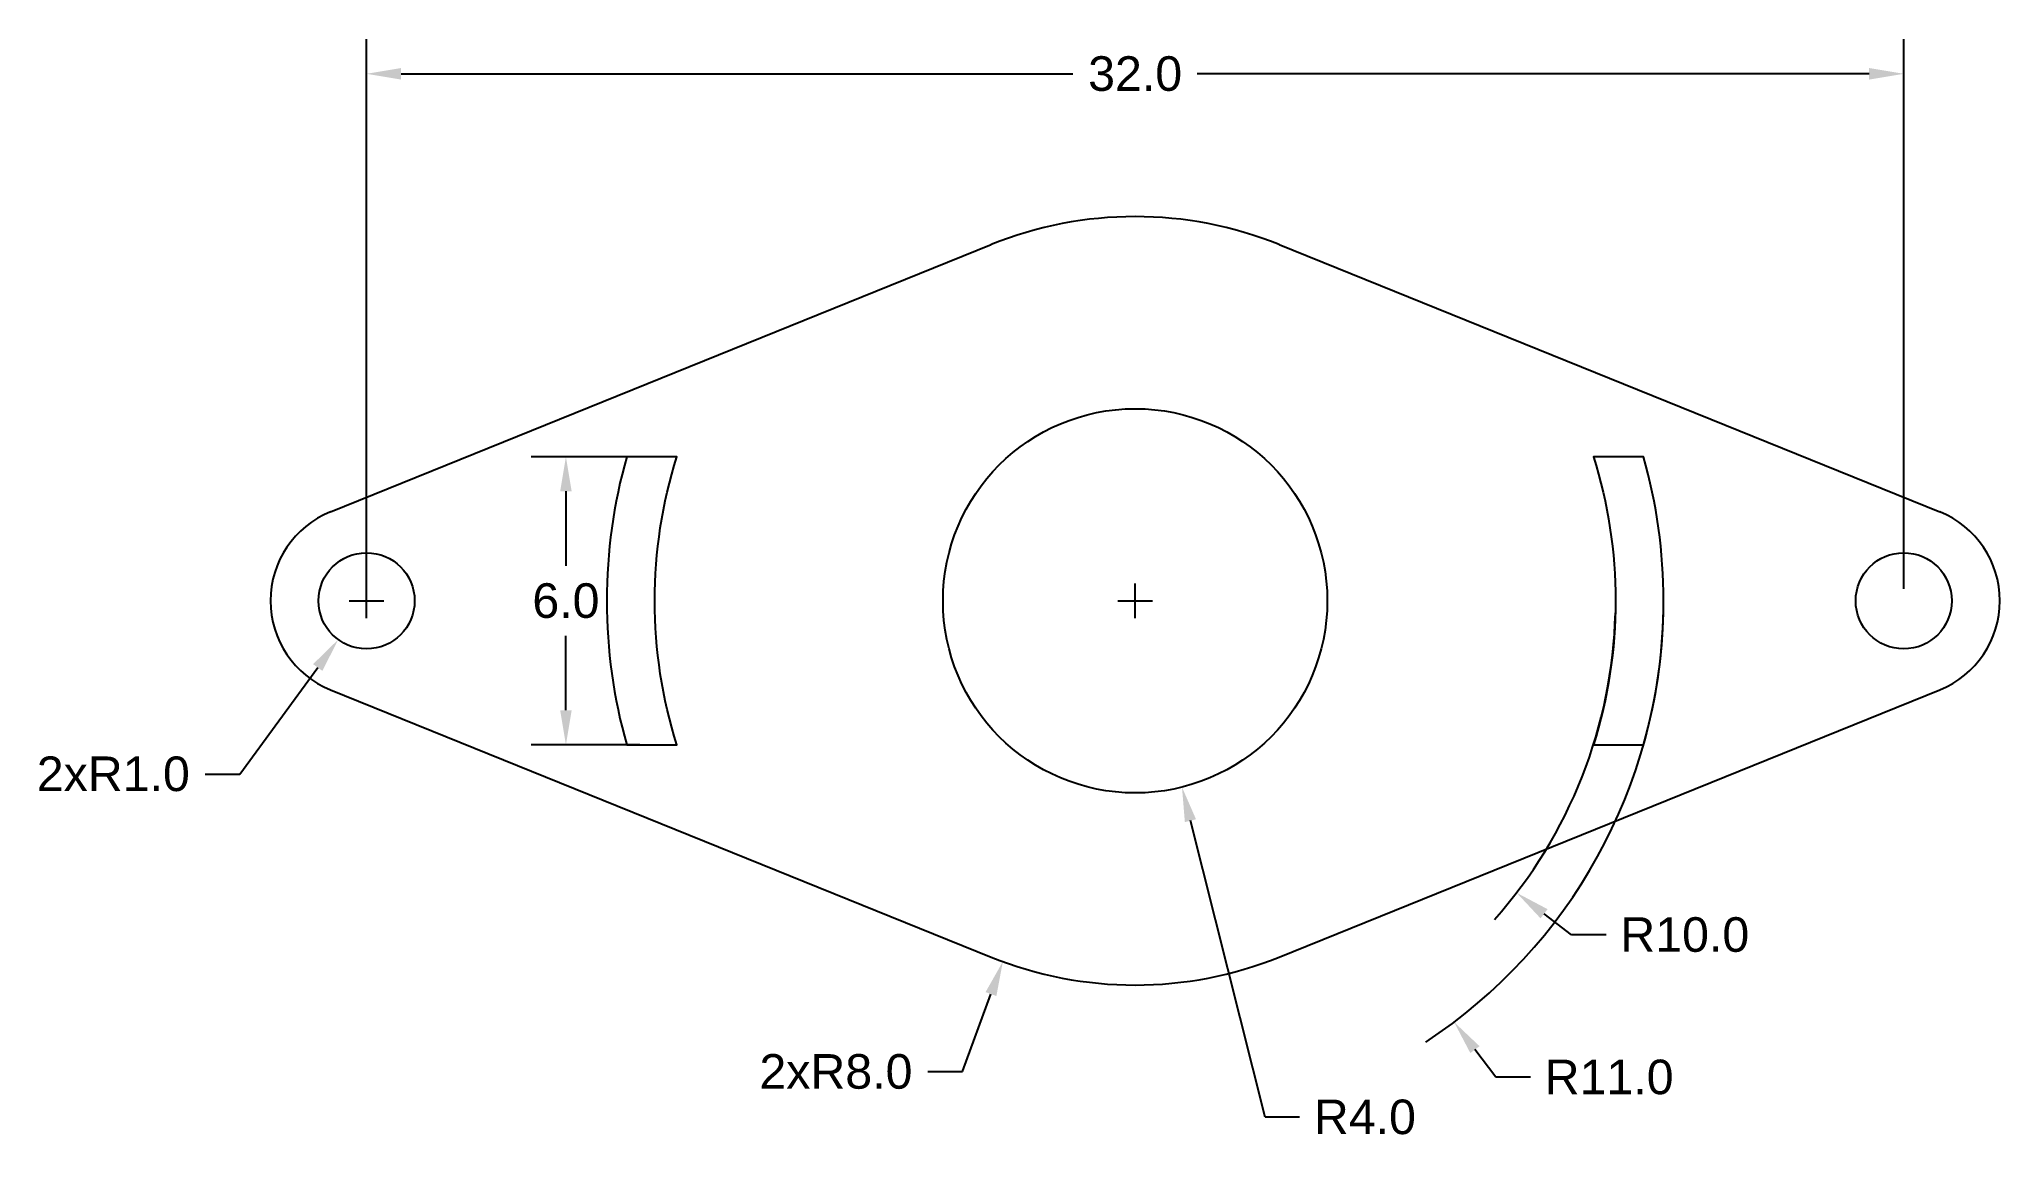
# Model space of a CAD drawing. Header units: millimetres. Extents: x 26.8 to 67.6, y 11.4 to 34.3.
import ezdxf

# ---------------------------------------------------------------- set-up
doc = ezdxf.new("R2010")
doc.units = ezdxf.units.MM
doc.header["$MEASUREMENT"] = 0
doc.styles.get("Standard").update_dxf_attribs({"font": 'arial.ttf'})
doc.dimstyles.get("Standard").update_dxf_attribs({"dimscale": 4, "dimtxt": 0.18, "dimasz": 0.18, "dimexe": 0.18, "dimexo": 0.0625, "dimgap": 0.09, "dimtad": 0, "dimtih": 1, "dimtoh": 1, "dimdec": 1, "dimzin": 0, "dimdsep": 46, "dimtxsty": 'Standard', "dimcen": 0.09, "dimadec": 0, "dimazin": 0, "dimtfac": 1, "dimtdec": 1, "dimtofl": 0, "dimtmove": 0, "dimatfit": 3, "dimfxl": 1, "dimtolj": 1, "dimtzin": 0, "dimarcsym": 0})

# ---------------------------------------------------------------- blocks, each defined once
blk = doc.blocks.new('*D3')
at = {"color": 0, "lineweight": -2, "transparency": 16777216}
for p, q in [((33.622, 22.851), (33.622, 34.294)), ((65.622, 22.851), (65.622, 34.294)), ((34.342, 33.574), (48.328, 33.574)), ((64.902, 33.574), (50.915, 33.574))]:
    blk.add_line(p, q, dxfattribs=at)
at = {"color": 0, "transparency": 16777216}
for points in [[(34.342, 33.694), (34.342, 33.454), (33.622, 33.574)], [(64.902, 33.694), (64.902, 33.454), (65.622, 33.574)]]:
    blk.add_solid(points, dxfattribs=at)
at = {"layer": 'Defpoints', "color": 0, "transparency": 16777216}
for p in [(65.622, 33.574), (33.622, 22.601), (65.622, 22.601)]:
    blk.add_point(p, dxfattribs=at)
at = {"color": 0, "transparency": 16777216, "insert": (49.622, 33.574), "char_height": 0.72, "attachment_point": 5}
blk.add_mtext('\\A1;32.0', dxfattribs=at)
blk = doc.blocks.new('*D4')
at = {"color": 0, "lineweight": -2, "transparency": 16777216}
for p, q in [((49.622, 22.241), (49.622, 22.961)), ((49.262, 22.601), (49.982, 22.601)), ((58.706, 15.648), (58.134, 16.085)), ((59.426, 15.648), (58.706, 15.648))]:
    blk.add_line(p, q, dxfattribs=at)
blk.add_arc((49.622, 22.601), 10, 318.4446, 358.5676, dxfattribs=at)
at = {"color": 0, "transparency": 16777216}
blk.add_solid([(58.207, 16.181), (58.061, 15.99), (57.562, 16.523)], dxfattribs=at)
at = {"layer": 'Defpoints', "color": 0, "transparency": 16777216}
for p in [(49.622, 22.601), (57.562, 16.523)]:
    blk.add_point(p, dxfattribs=at)
at = {"color": 0, "transparency": 16777216, "insert": (61.064, 15.648), "char_height": 0.72, "attachment_point": 5}
blk.add_mtext('\\A1;R10.0', dxfattribs=at)
blk = doc.blocks.new('*D5')
at = {"color": 0, "lineweight": -2, "transparency": 16777216}
for p, q in [((49.622, 22.241), (49.622, 22.961)), ((49.262, 22.601), (49.982, 22.601)), ((57.13, 12.683), (56.696, 13.257)), ((57.85, 12.683), (57.13, 12.683))]:
    blk.add_line(p, q, dxfattribs=at)
blk.add_arc((49.622, 22.601), 11, 303.3775, 358.6978, dxfattribs=at)
at = {"color": 0, "transparency": 16777216}
blk.add_solid([(56.791, 13.329), (56.6, 13.184), (56.261, 13.831)], dxfattribs=at)
at = {"layer": 'Defpoints', "color": 0, "transparency": 16777216}
for p in [(49.622, 22.601), (56.261, 13.831)]:
    blk.add_point(p, dxfattribs=at)
at = {"color": 0, "transparency": 16777216, "insert": (59.489, 12.683), "char_height": 0.72, "attachment_point": 5}
blk.add_mtext('\\A1;R11.0', dxfattribs=at)
blk = doc.blocks.new('*D6')
at = {"color": 0, "lineweight": -2, "transparency": 16777216}
for p, q in [((49.622, 22.241), (49.622, 22.961)), ((49.262, 22.601), (49.982, 22.601)), ((52.326, 11.852), (50.773, 18.024)), ((53.046, 11.852), (52.326, 11.852))]:
    blk.add_line(p, q, dxfattribs=at)
at = {"color": 0, "transparency": 16777216}
blk.add_solid([(50.889, 18.053), (50.657, 17.994), (50.597, 18.722)], dxfattribs=at)
at = {"layer": 'Defpoints', "color": 0, "transparency": 16777216}
for p in [(49.622, 22.601), (50.597, 18.722)]:
    blk.add_point(p, dxfattribs=at)
at = {"color": 0, "transparency": 16777216, "insert": (54.405, 11.852), "char_height": 0.72, "attachment_point": 5}
blk.add_mtext('\\A1;R4.0', dxfattribs=at)
blk = doc.blocks.new('*D7')
at = {"color": 0, "lineweight": -2, "transparency": 16777216}
for p, q in [((33.622, 22.241), (33.622, 22.961)), ((33.262, 22.601), (33.982, 22.601)), ((30.985, 18.995), (32.606, 21.213)), ((30.265, 18.995), (30.985, 18.995))]:
    blk.add_line(p, q, dxfattribs=at)
at = {"color": 0, "transparency": 16777216}
blk.add_solid([(32.509, 21.283), (32.703, 21.142), (33.031, 21.794)], dxfattribs=at)
at = {"layer": 'Defpoints', "color": 0, "transparency": 16777216}
for p in [(33.622, 22.601), (33.031, 21.794)]:
    blk.add_point(p, dxfattribs=at)
at = {"color": 0, "transparency": 16777216, "insert": (28.35, 18.995), "char_height": 0.72, "attachment_point": 5}
blk.add_mtext('\\A1;2xR1.0', dxfattribs=at)
blk = doc.blocks.new('*D8')
at = {"color": 0, "lineweight": -2, "transparency": 16777216}
for p, q in [((49.622, 22.241), (49.622, 22.961)), ((49.262, 22.601), (49.982, 22.601)), ((46.028, 12.798), (46.62, 14.414)), ((45.308, 12.798), (46.028, 12.798))]:
    blk.add_line(p, q, dxfattribs=at)
at = {"color": 0, "transparency": 16777216}
blk.add_solid([(46.508, 14.455), (46.733, 14.372), (46.868, 15.09)], dxfattribs=at)
at = {"layer": 'Defpoints', "color": 0, "transparency": 16777216}
for p in [(49.622, 22.601), (46.868, 15.09)]:
    blk.add_point(p, dxfattribs=at)
at = {"color": 0, "transparency": 16777216, "insert": (43.393, 12.798), "char_height": 0.72, "attachment_point": 5}
blk.add_mtext('\\A1;2xR8.0', dxfattribs=at)
blk = doc.blocks.new('*D9')
at = {"color": 0, "lineweight": -2, "transparency": 16777216}
for p, q in [((39.31, 25.601), (37.052, 25.601)), ((37.772, 24.881), (37.772, 23.329)), ((37.772, 20.321), (37.772, 21.873)), ((39.31, 19.601), (37.052, 19.601))]:
    blk.add_line(p, q, dxfattribs=at)
at = {"color": 0, "transparency": 16777216}
for points in [[(37.652, 24.881), (37.892, 24.881), (37.772, 25.601)], [(37.652, 20.321), (37.892, 20.321), (37.772, 19.601)]]:
    blk.add_solid(points, dxfattribs=at)
at = {"layer": 'Defpoints', "color": 0, "transparency": 16777216}
for p in [(39.56, 25.601), (37.772, 19.601), (39.56, 19.601)]:
    blk.add_point(p, dxfattribs=at)
at = {"color": 0, "transparency": 16777216, "insert": (37.772, 22.601), "char_height": 0.72, "attachment_point": 5}
blk.add_mtext('\\A1;6.0', dxfattribs=at)

msp = doc.modelspace()

# ---------------------------------------------------------------- linework, layer by layer
for p, q in [((32.872, 24.455), (46.622, 30.017)), ((52.622, 30.017), (66.372, 24.455)), ((32.872, 20.747), (46.622, 15.185)), ((52.622, 15.185), (66.372, 20.747))]:
    msp.add_line(p, q)
for points in [[(39.622, 22.601, -0.076321), (40.082, 25.601), (39.039, 25.601, 0.069167), (38.622, 22.601, 0.069167), (39.039, 19.601), (40.082, 19.601, -0.076321)], [(60.622, 22.601, 0.069167), (60.205, 25.601), (59.161, 25.601, -0.076321), (59.622, 22.601, -0.076321), (59.161, 19.601), (60.205, 19.601, 0.069167)]]:
    msp.add_lwpolyline(points, format="xyb", close=True)
for centre, radius in [((49.622, 22.601), 4), ((49.622, 22.601), 4), ((33.622, 22.601), 1), ((65.622, 22.601), 1)]:
    msp.add_circle(centre, radius)
for centre, radius, start, end in [((49.622, 22.601), 8, 67.9757, 112.0243), ((33.622, 22.601), 2, 112.0243, 247.9757), ((65.622, 22.601), 2, 292.0243, 67.9757), ((49.622, 22.601), 8, 247.9757, 292.0243)]:
    msp.add_arc(centre, radius, start, end)

# ---------------------------------------------------------------- dimensions: what is measured, and where the dimension line sits
for p1, p2, distance, picture, middle in [((33.622, 22.601), (65.622, 22.601), 10.973, '*D3', (49.622, 33.574)), ((39.56, 25.601), (39.56, 19.601), -1.788, '*D9', (37.772, 22.601))]:
    dim = msp.add_aligned_dim(p1=p1, p2=p2, distance=distance, dimstyle='Standard')
    dim.commit()
    dim.dimension.update_dxf_attribs({"geometry": picture, "text_midpoint": middle})
for center, mpoint, picture, middle in [((33.622, 22.601), (33.031, 21.794), '*D7', (28.35, 18.995)), ((49.622, 22.601), (46.868, 15.09), '*D8', (43.393, 12.798))]:
    dim = msp.add_radius_dim(center=center, mpoint=mpoint, text='2x<>', dimstyle='Standard')
    dim.commit()
    dim.dimension.update_dxf_attribs({"geometry": picture, "text_midpoint": middle, "dimtype": 164})
for mpoint, picture, middle in [((57.562, 16.523), '*D4', (61.064, 15.648)), ((56.261, 13.831), '*D5', (59.489, 12.683))]:
    dim = msp.add_radius_dim(center=(49.622, 22.601), mpoint=mpoint, dimstyle='Standard')
    dim.commit()
    dim.dimension.update_dxf_attribs({"geometry": picture, "text_midpoint": middle})
dim = msp.add_radius_dim(center=(49.622, 22.601), mpoint=(50.597, 18.722), dimstyle='Standard')
dim.commit()
dim.dimension.update_dxf_attribs({"geometry": '*D6', "text_midpoint": (54.405, 11.852), "dimtype": 164})

doc.saveas('drawing.dxf')
